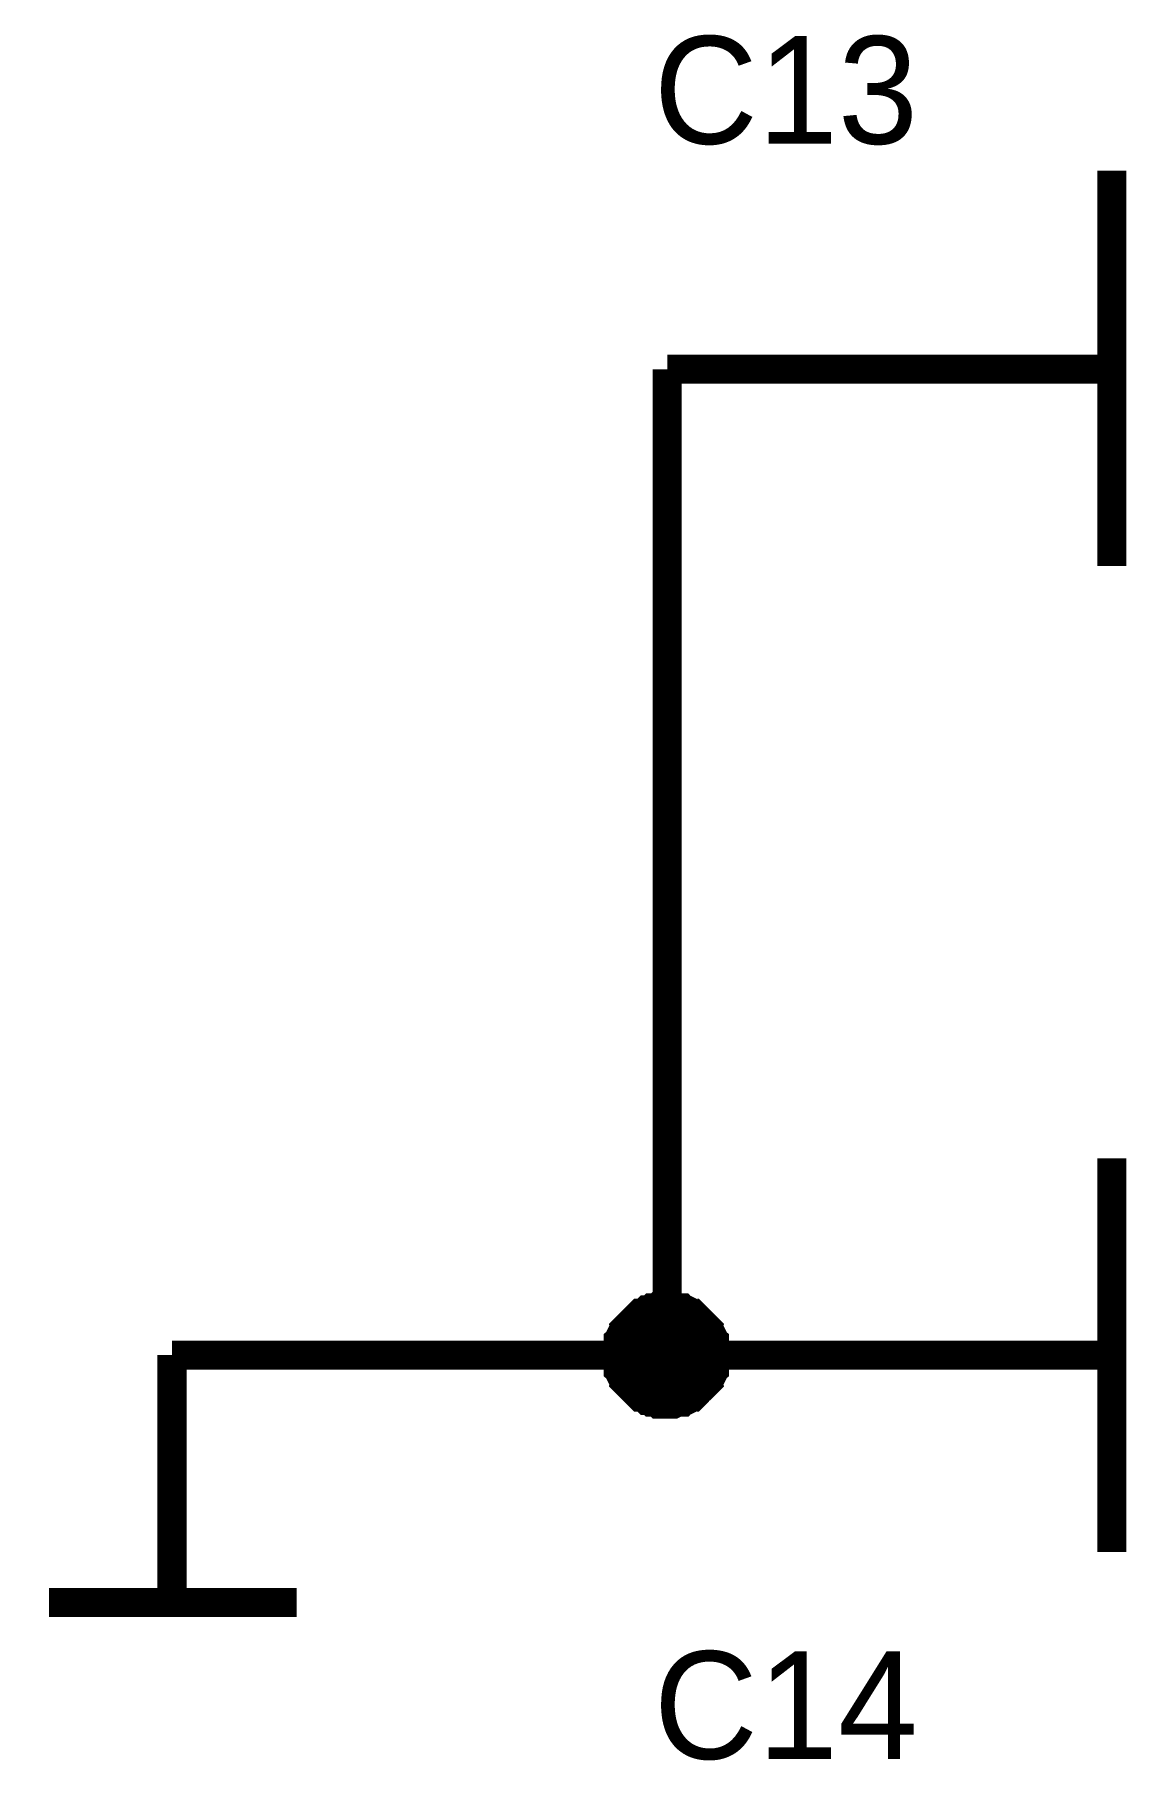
# Model space of a CAD drawing. Header units: millimetres. Extents: x 0 to 11.5, y 0 to 7.6.
# Drawn here: x 3.644 to 4.087, y 2.137 to 2.836 of the extents above; entities that cross this region are included whole.
import ezdxf

# ---------------------------------------------------------------- set-up
doc = ezdxf.new("R2010")
doc.units = ezdxf.units.MM
doc.header["$MEASUREMENT"] = 0
doc.layers.add('Sheet', color=255, linetype='Continuous')

msp = doc.modelspace()

# ---------------------------------------------------------------- linework, layer by layer
at = {"layer": 'Sheet'}
for points, const_width in [([(4.08065, 2.62034), (4.08065, 2.78049)], 0.0118), ([(3.70013, 2.30072), (3.90062, 2.30072), (3.90062, 2.70007)], 0.0118), ([(4.00018, 2.70007), (3.90062, 2.70007)], 0.0118), ([(4.08065, 2.70007), (4.00018, 2.70007)], 0.0118), ([(4.08065, 2.22098), (4.08065, 2.38045)], 0.0118), ([(3.88016, 2.30072), (3.88016, 2.3014), (3.88016, 2.30276), (3.88016, 2.30344), (3.88084, 2.30481), (3.88084, 2.30549), (3.88084, 2.30685), (3.88152, 2.30753), (3.88152, 2.30821), (3.8822, 2.30958), (3.88289, 2.31026), (3.88289, 2.31094), (3.88357, 2.31162), (3.88425, 2.3123), (3.88493, 2.31298), (3.88561, 2.31367), (3.8863, 2.31435), (3.88698, 2.31503), (3.88766, 2.31571), (3.88834, 2.31639), (3.88902, 2.31707), (3.88971, 2.31775), (3.89107, 2.31775), (3.89175, 2.31844), (3.89243, 2.31912), (3.8938, 2.31912), (3.89448, 2.3198), (3.89516, 2.3198), (3.89653, 2.3198), (3.89721, 2.32048), (3.89857, 2.32048), (3.89925, 2.32048), (3.90062, 2.32048)], 0.0118), ([(3.88016, 2.30072), (3.88016, 2.3014), (3.88016, 2.30276), (3.88016, 2.30344), (3.88084, 2.30481), (3.88084, 2.30549), (3.88084, 2.30685), (3.88152, 2.30753), (3.88152, 2.30821), (3.8822, 2.30958), (3.88289, 2.31026), (3.88289, 2.31094), (3.88357, 2.31162), (3.88425, 2.3123), (3.88493, 2.31298), (3.88561, 2.31367), (3.8863, 2.31435), (3.88698, 2.31503), (3.88766, 2.31571), (3.88834, 2.31639), (3.88902, 2.31707), (3.88971, 2.31775), (3.89107, 2.31775), (3.89175, 2.31844), (3.89243, 2.31912), (3.8938, 2.31912), (3.89448, 2.3198), (3.89516, 2.3198), (3.89653, 2.3198), (3.89721, 2.32048), (3.89857, 2.32048), (3.89925, 2.32048), (3.90062, 2.32048)], 0.0118), ([(3.88016, 2.30072), (3.88016, 2.3014), (3.88016, 2.30276), (3.88016, 2.30344), (3.88084, 2.30481), (3.88084, 2.30549), (3.88084, 2.30685), (3.88152, 2.30753), (3.88152, 2.30821), (3.8822, 2.30958), (3.88289, 2.31026), (3.88289, 2.31094), (3.88357, 2.31162), (3.88425, 2.3123), (3.88493, 2.31298), (3.88561, 2.31367), (3.8863, 2.31435), (3.88698, 2.31503), (3.88766, 2.31571), (3.88834, 2.31639), (3.88902, 2.31707), (3.88971, 2.31775), (3.89107, 2.31775), (3.89175, 2.31844), (3.89243, 2.31912), (3.8938, 2.31912), (3.89448, 2.3198), (3.89516, 2.3198), (3.89653, 2.3198), (3.89721, 2.32048), (3.89857, 2.32048), (3.89925, 2.32048), (3.90062, 2.32048)], 0.0118), ([(3.88016, 2.30072), (3.88016, 2.3014), (3.88016, 2.30276), (3.88016, 2.30344), (3.88084, 2.30481), (3.88084, 2.30549), (3.88084, 2.30685), (3.88152, 2.30753), (3.88152, 2.30821), (3.8822, 2.30958), (3.88289, 2.31026), (3.88289, 2.31094), (3.88357, 2.31162), (3.88425, 2.3123), (3.88493, 2.31298), (3.88561, 2.31367), (3.8863, 2.31435), (3.88698, 2.31503), (3.88766, 2.31571), (3.88834, 2.31639), (3.88902, 2.31707), (3.88971, 2.31775), (3.89107, 2.31775), (3.89175, 2.31844), (3.89243, 2.31912), (3.8938, 2.31912), (3.89448, 2.3198), (3.89516, 2.3198), (3.89653, 2.3198), (3.89721, 2.32048), (3.89857, 2.32048), (3.89925, 2.32048), (3.90062, 2.32048)], 0.0118), ([(3.88016, 2.30072), (3.88016, 2.3014), (3.88016, 2.30276), (3.88016, 2.30344), (3.88084, 2.30481), (3.88084, 2.30549), (3.88084, 2.30685), (3.88152, 2.30753), (3.88152, 2.30821), (3.8822, 2.30958), (3.88289, 2.31026), (3.88289, 2.31094), (3.88357, 2.31162), (3.88425, 2.3123), (3.88493, 2.31298), (3.88561, 2.31367), (3.8863, 2.31435), (3.88698, 2.31503), (3.88766, 2.31571), (3.88834, 2.31639), (3.88902, 2.31707), (3.88971, 2.31775), (3.89107, 2.31775), (3.89175, 2.31844), (3.89243, 2.31912), (3.8938, 2.31912), (3.89448, 2.3198), (3.89516, 2.3198), (3.89653, 2.3198), (3.89721, 2.32048), (3.89857, 2.32048), (3.89925, 2.32048), (3.90062, 2.32048)], 0.0118), ([(3.88016, 2.30072), (3.88016, 2.3014), (3.88016, 2.30276), (3.88016, 2.30344), (3.88084, 2.30481), (3.88084, 2.30549), (3.88084, 2.30685), (3.88152, 2.30753), (3.88152, 2.30821), (3.8822, 2.30958), (3.88289, 2.31026), (3.88289, 2.31094), (3.88357, 2.31162), (3.88425, 2.3123), (3.88493, 2.31298), (3.88561, 2.31367), (3.8863, 2.31435), (3.88698, 2.31503), (3.88766, 2.31571), (3.88834, 2.31639), (3.88902, 2.31707), (3.88971, 2.31775), (3.89107, 2.31775), (3.89175, 2.31844), (3.89243, 2.31912), (3.8938, 2.31912), (3.89448, 2.3198), (3.89516, 2.3198), (3.89653, 2.3198), (3.89721, 2.32048), (3.89857, 2.32048), (3.89925, 2.32048), (3.90062, 2.32048)], 0.0039), ([(3.88016, 2.30072), (3.88016, 2.3014), (3.88016, 2.30276), (3.88016, 2.30344), (3.88084, 2.30481), (3.88084, 2.30549), (3.88084, 2.30685), (3.88152, 2.30753), (3.88152, 2.30821), (3.8822, 2.30958), (3.88289, 2.31026), (3.88289, 2.31094), (3.88357, 2.31162), (3.88425, 2.3123), (3.88493, 2.31298), (3.88561, 2.31367), (3.8863, 2.31435), (3.88698, 2.31503), (3.88766, 2.31571), (3.88834, 2.31639), (3.88902, 2.31707), (3.88971, 2.31775), (3.89107, 2.31775), (3.89175, 2.31844), (3.89243, 2.31912), (3.8938, 2.31912), (3.89448, 2.3198), (3.89516, 2.3198), (3.89653, 2.3198), (3.89721, 2.32048), (3.89857, 2.32048), (3.89925, 2.32048), (3.90062, 2.32048)], 0.0039), ([(3.88016, 2.30072), (3.88016, 2.3014), (3.88016, 2.30276), (3.88016, 2.30344), (3.88084, 2.30481), (3.88084, 2.30549), (3.88084, 2.30685), (3.88152, 2.30753), (3.88152, 2.30821), (3.8822, 2.30958), (3.88289, 2.31026), (3.88289, 2.31094), (3.88357, 2.31162), (3.88425, 2.3123), (3.88493, 2.31298), (3.88561, 2.31367), (3.8863, 2.31435), (3.88698, 2.31503), (3.88766, 2.31571), (3.88834, 2.31639), (3.88902, 2.31707), (3.88971, 2.31775), (3.89107, 2.31775), (3.89175, 2.31844), (3.89243, 2.31912), (3.8938, 2.31912), (3.89448, 2.3198), (3.89516, 2.3198), (3.89653, 2.3198), (3.89721, 2.32048), (3.89857, 2.32048), (3.89925, 2.32048), (3.90062, 2.32048)], 0.0039), ([(3.88016, 2.30072), (3.88016, 2.3014), (3.88016, 2.30276), (3.88016, 2.30344), (3.88084, 2.30481), (3.88084, 2.30549), (3.88084, 2.30685), (3.88152, 2.30753), (3.88152, 2.30821), (3.8822, 2.30958), (3.88289, 2.31026), (3.88289, 2.31094), (3.88357, 2.31162), (3.88425, 2.3123), (3.88493, 2.31298), (3.88561, 2.31367), (3.8863, 2.31435), (3.88698, 2.31503), (3.88766, 2.31571), (3.88834, 2.31639), (3.88902, 2.31707), (3.88971, 2.31775), (3.89107, 2.31775), (3.89175, 2.31844), (3.89243, 2.31912), (3.8938, 2.31912), (3.89448, 2.3198), (3.89516, 2.3198), (3.89653, 2.3198), (3.89721, 2.32048), (3.89857, 2.32048), (3.89925, 2.32048), (3.90062, 2.32048)], 0.0039), ([(3.88016, 2.30072), (3.88016, 2.3014), (3.88016, 2.30276), (3.88016, 2.30344), (3.88084, 2.30481), (3.88084, 2.30549), (3.88084, 2.30685), (3.88152, 2.30753), (3.88152, 2.30821), (3.8822, 2.30958), (3.88289, 2.31026), (3.88289, 2.31094), (3.88357, 2.31162), (3.88425, 2.3123), (3.88493, 2.31298), (3.88561, 2.31367), (3.8863, 2.31435), (3.88698, 2.31503), (3.88766, 2.31571), (3.88834, 2.31639), (3.88902, 2.31707), (3.88971, 2.31775), (3.89107, 2.31775), (3.89175, 2.31844), (3.89243, 2.31912), (3.8938, 2.31912), (3.89448, 2.3198), (3.89516, 2.3198), (3.89653, 2.3198), (3.89721, 2.32048), (3.89857, 2.32048), (3.89925, 2.32048), (3.90062, 2.32048)], 0.0039), ([(3.90062, 2.32048), (3.90062, 2.32048)], 0.0118), ([(3.90062, 2.32048), (3.9013, 2.32048), (3.90266, 2.32048), (3.90334, 2.32048), (3.90471, 2.3198), (3.90539, 2.3198), (3.90675, 2.3198), (3.90744, 2.31912), (3.90812, 2.31912), (3.90948, 2.31844), (3.91016, 2.31775), (3.91085, 2.31775), (3.91153, 2.31707), (3.91221, 2.31639), (3.91289, 2.31571), (3.91357, 2.31503), (3.91426, 2.31435), (3.91494, 2.31367), (3.91562, 2.31298), (3.9163, 2.3123), (3.91698, 2.31162), (3.91766, 2.31094), (3.91766, 2.31026), (3.91835, 2.30958), (3.91903, 2.30821), (3.91903, 2.30753), (3.91971, 2.30685), (3.91971, 2.30549), (3.91971, 2.30481), (3.92039, 2.30344), (3.92039, 2.30276), (3.92039, 2.3014), (3.92039, 2.30072)], 0.0118), ([(3.90062, 2.32048), (3.90062, 2.32048)], 0.0118), ([(3.90062, 2.32048), (3.9013, 2.32048), (3.90266, 2.32048), (3.90334, 2.32048), (3.90471, 2.3198), (3.90539, 2.3198), (3.90675, 2.3198), (3.90744, 2.31912), (3.90812, 2.31912), (3.90948, 2.31844), (3.91016, 2.31775), (3.91085, 2.31775), (3.91153, 2.31707), (3.91221, 2.31639), (3.91289, 2.31571), (3.91357, 2.31503), (3.91426, 2.31435), (3.91494, 2.31367), (3.91562, 2.31298), (3.9163, 2.3123), (3.91698, 2.31162), (3.91766, 2.31094), (3.91766, 2.31026), (3.91835, 2.30958), (3.91903, 2.30821), (3.91903, 2.30753), (3.91971, 2.30685), (3.91971, 2.30549), (3.91971, 2.30481), (3.92039, 2.30344), (3.92039, 2.30276), (3.92039, 2.3014), (3.92039, 2.30072)], 0.0118), ([(3.90062, 2.32048), (3.90062, 2.32048)], 0.0118), ([(3.90062, 2.32048), (3.9013, 2.32048), (3.90266, 2.32048), (3.90334, 2.32048), (3.90471, 2.3198), (3.90539, 2.3198), (3.90675, 2.3198), (3.90744, 2.31912), (3.90812, 2.31912), (3.90948, 2.31844), (3.91016, 2.31775), (3.91085, 2.31775), (3.91153, 2.31707), (3.91221, 2.31639), (3.91289, 2.31571), (3.91357, 2.31503), (3.91426, 2.31435), (3.91494, 2.31367), (3.91562, 2.31298), (3.9163, 2.3123), (3.91698, 2.31162), (3.91766, 2.31094), (3.91766, 2.31026), (3.91835, 2.30958), (3.91903, 2.30821), (3.91903, 2.30753), (3.91971, 2.30685), (3.91971, 2.30549), (3.91971, 2.30481), (3.92039, 2.30344), (3.92039, 2.30276), (3.92039, 2.3014), (3.92039, 2.30072)], 0.0118), ([(3.90062, 2.32048), (3.90062, 2.32048)], 0.0118), ([(3.90062, 2.32048), (3.9013, 2.32048), (3.90266, 2.32048), (3.90334, 2.32048), (3.90471, 2.3198), (3.90539, 2.3198), (3.90675, 2.3198), (3.90744, 2.31912), (3.90812, 2.31912), (3.90948, 2.31844), (3.91016, 2.31775), (3.91085, 2.31775), (3.91153, 2.31707), (3.91221, 2.31639), (3.91289, 2.31571), (3.91357, 2.31503), (3.91426, 2.31435), (3.91494, 2.31367), (3.91562, 2.31298), (3.9163, 2.3123), (3.91698, 2.31162), (3.91766, 2.31094), (3.91766, 2.31026), (3.91835, 2.30958), (3.91903, 2.30821), (3.91903, 2.30753), (3.91971, 2.30685), (3.91971, 2.30549), (3.91971, 2.30481), (3.92039, 2.30344), (3.92039, 2.30276), (3.92039, 2.3014), (3.92039, 2.30072)], 0.0118), ([(3.90062, 2.32048), (3.90062, 2.32048)], 0.0118), ([(3.90062, 2.32048), (3.9013, 2.32048), (3.90266, 2.32048), (3.90334, 2.32048), (3.90471, 2.3198), (3.90539, 2.3198), (3.90675, 2.3198), (3.90744, 2.31912), (3.90812, 2.31912), (3.90948, 2.31844), (3.91016, 2.31775), (3.91085, 2.31775), (3.91153, 2.31707), (3.91221, 2.31639), (3.91289, 2.31571), (3.91357, 2.31503), (3.91426, 2.31435), (3.91494, 2.31367), (3.91562, 2.31298), (3.9163, 2.3123), (3.91698, 2.31162), (3.91766, 2.31094), (3.91766, 2.31026), (3.91835, 2.30958), (3.91903, 2.30821), (3.91903, 2.30753), (3.91971, 2.30685), (3.91971, 2.30549), (3.91971, 2.30481), (3.92039, 2.30344), (3.92039, 2.30276), (3.92039, 2.3014), (3.92039, 2.30072)], 0.0118), ([(3.90062, 2.32048), (3.90062, 2.32048)], 0.0039), ([(3.90062, 2.32048), (3.9013, 2.32048), (3.90266, 2.32048), (3.90334, 2.32048), (3.90471, 2.3198), (3.90539, 2.3198), (3.90675, 2.3198), (3.90744, 2.31912), (3.90812, 2.31912), (3.90948, 2.31844), (3.91016, 2.31775), (3.91085, 2.31775), (3.91153, 2.31707), (3.91221, 2.31639), (3.91289, 2.31571), (3.91357, 2.31503), (3.91426, 2.31435), (3.91494, 2.31367), (3.91562, 2.31298), (3.9163, 2.3123), (3.91698, 2.31162), (3.91766, 2.31094), (3.91766, 2.31026), (3.91835, 2.30958), (3.91903, 2.30821), (3.91903, 2.30753), (3.91971, 2.30685), (3.91971, 2.30549), (3.91971, 2.30481), (3.92039, 2.30344), (3.92039, 2.30276), (3.92039, 2.3014), (3.92039, 2.30072)], 0.0039), ([(3.90062, 2.32048), (3.90062, 2.32048)], 0.0039), ([(3.90062, 2.32048), (3.9013, 2.32048), (3.90266, 2.32048), (3.90334, 2.32048), (3.90471, 2.3198), (3.90539, 2.3198), (3.90675, 2.3198), (3.90744, 2.31912), (3.90812, 2.31912), (3.90948, 2.31844), (3.91016, 2.31775), (3.91085, 2.31775), (3.91153, 2.31707), (3.91221, 2.31639), (3.91289, 2.31571), (3.91357, 2.31503), (3.91426, 2.31435), (3.91494, 2.31367), (3.91562, 2.31298), (3.9163, 2.3123), (3.91698, 2.31162), (3.91766, 2.31094), (3.91766, 2.31026), (3.91835, 2.30958), (3.91903, 2.30821), (3.91903, 2.30753), (3.91971, 2.30685), (3.91971, 2.30549), (3.91971, 2.30481), (3.92039, 2.30344), (3.92039, 2.30276), (3.92039, 2.3014), (3.92039, 2.30072)], 0.0039), ([(3.90062, 2.32048), (3.90062, 2.32048)], 0.0039), ([(3.90062, 2.32048), (3.9013, 2.32048), (3.90266, 2.32048), (3.90334, 2.32048), (3.90471, 2.3198), (3.90539, 2.3198), (3.90675, 2.3198), (3.90744, 2.31912), (3.90812, 2.31912), (3.90948, 2.31844), (3.91016, 2.31775), (3.91085, 2.31775), (3.91153, 2.31707), (3.91221, 2.31639), (3.91289, 2.31571), (3.91357, 2.31503), (3.91426, 2.31435), (3.91494, 2.31367), (3.91562, 2.31298), (3.9163, 2.3123), (3.91698, 2.31162), (3.91766, 2.31094), (3.91766, 2.31026), (3.91835, 2.30958), (3.91903, 2.30821), (3.91903, 2.30753), (3.91971, 2.30685), (3.91971, 2.30549), (3.91971, 2.30481), (3.92039, 2.30344), (3.92039, 2.30276), (3.92039, 2.3014), (3.92039, 2.30072)], 0.0039), ([(3.90062, 2.32048), (3.90062, 2.32048)], 0.0039), ([(3.90062, 2.32048), (3.9013, 2.32048), (3.90266, 2.32048), (3.90334, 2.32048), (3.90471, 2.3198), (3.90539, 2.3198), (3.90675, 2.3198), (3.90744, 2.31912), (3.90812, 2.31912), (3.90948, 2.31844), (3.91016, 2.31775), (3.91085, 2.31775), (3.91153, 2.31707), (3.91221, 2.31639), (3.91289, 2.31571), (3.91357, 2.31503), (3.91426, 2.31435), (3.91494, 2.31367), (3.91562, 2.31298), (3.9163, 2.3123), (3.91698, 2.31162), (3.91766, 2.31094), (3.91766, 2.31026), (3.91835, 2.30958), (3.91903, 2.30821), (3.91903, 2.30753), (3.91971, 2.30685), (3.91971, 2.30549), (3.91971, 2.30481), (3.92039, 2.30344), (3.92039, 2.30276), (3.92039, 2.3014), (3.92039, 2.30072)], 0.0039), ([(3.90062, 2.32048), (3.90062, 2.32048)], 0.0039), ([(3.90062, 2.32048), (3.9013, 2.32048), (3.90266, 2.32048), (3.90334, 2.32048), (3.90471, 2.3198), (3.90539, 2.3198), (3.90675, 2.3198), (3.90744, 2.31912), (3.90812, 2.31912), (3.90948, 2.31844), (3.91016, 2.31775), (3.91085, 2.31775), (3.91153, 2.31707), (3.91221, 2.31639), (3.91289, 2.31571), (3.91357, 2.31503), (3.91426, 2.31435), (3.91494, 2.31367), (3.91562, 2.31298), (3.9163, 2.3123), (3.91698, 2.31162), (3.91766, 2.31094), (3.91766, 2.31026), (3.91835, 2.30958), (3.91903, 2.30821), (3.91903, 2.30753), (3.91971, 2.30685), (3.91971, 2.30549), (3.91971, 2.30481), (3.92039, 2.30344), (3.92039, 2.30276), (3.92039, 2.3014), (3.92039, 2.30072)], 0.0039), ([(3.70013, 2.30072), (3.70013, 2.20054)], 0.0118), ([(3.90062, 2.28095), (3.89925, 2.28095), (3.89857, 2.28095), (3.89721, 2.28095), (3.89653, 2.28164), (3.89516, 2.28164), (3.89448, 2.28164), (3.8938, 2.28232), (3.89243, 2.28232), (3.89175, 2.283), (3.89107, 2.28368), (3.88971, 2.28368), (3.88902, 2.28436), (3.88834, 2.28504), (3.88766, 2.28572), (3.88698, 2.28641), (3.8863, 2.28709), (3.88561, 2.28777), (3.88493, 2.28845), (3.88425, 2.28913), (3.88357, 2.28981), (3.88289, 2.29049), (3.88289, 2.29118), (3.8822, 2.29186), (3.88152, 2.29322), (3.88152, 2.2939), (3.88084, 2.29458), (3.88084, 2.29595), (3.88084, 2.29663), (3.88016, 2.29799), (3.88016, 2.29867), (3.88016, 2.30004), (3.88016, 2.30072)], 0.0118), ([(3.88016, 2.30072), (3.88016, 2.30072)], 0.0118), ([(3.90062, 2.28095), (3.89925, 2.28095), (3.89857, 2.28095), (3.89721, 2.28095), (3.89653, 2.28164), (3.89516, 2.28164), (3.89448, 2.28164), (3.8938, 2.28232), (3.89243, 2.28232), (3.89175, 2.283), (3.89107, 2.28368), (3.88971, 2.28368), (3.88902, 2.28436), (3.88834, 2.28504), (3.88766, 2.28572), (3.88698, 2.28641), (3.8863, 2.28709), (3.88561, 2.28777), (3.88493, 2.28845), (3.88425, 2.28913), (3.88357, 2.28981), (3.88289, 2.29049), (3.88289, 2.29118), (3.8822, 2.29186), (3.88152, 2.29322), (3.88152, 2.2939), (3.88084, 2.29458), (3.88084, 2.29595), (3.88084, 2.29663), (3.88016, 2.29799), (3.88016, 2.29867), (3.88016, 2.30004), (3.88016, 2.30072)], 0.0118), ([(3.88016, 2.30072), (3.88016, 2.30072)], 0.0118), ([(3.90062, 2.28095), (3.89925, 2.28095), (3.89857, 2.28095), (3.89721, 2.28095), (3.89653, 2.28164), (3.89516, 2.28164), (3.89448, 2.28164), (3.8938, 2.28232), (3.89243, 2.28232), (3.89175, 2.283), (3.89107, 2.28368), (3.88971, 2.28368), (3.88902, 2.28436), (3.88834, 2.28504), (3.88766, 2.28572), (3.88698, 2.28641), (3.8863, 2.28709), (3.88561, 2.28777), (3.88493, 2.28845), (3.88425, 2.28913), (3.88357, 2.28981), (3.88289, 2.29049), (3.88289, 2.29118), (3.8822, 2.29186), (3.88152, 2.29322), (3.88152, 2.2939), (3.88084, 2.29458), (3.88084, 2.29595), (3.88084, 2.29663), (3.88016, 2.29799), (3.88016, 2.29867), (3.88016, 2.30004), (3.88016, 2.30072)], 0.0118), ([(3.88016, 2.30072), (3.88016, 2.30072)], 0.0118), ([(3.90062, 2.28095), (3.89925, 2.28095), (3.89857, 2.28095), (3.89721, 2.28095), (3.89653, 2.28164), (3.89516, 2.28164), (3.89448, 2.28164), (3.8938, 2.28232), (3.89243, 2.28232), (3.89175, 2.283), (3.89107, 2.28368), (3.88971, 2.28368), (3.88902, 2.28436), (3.88834, 2.28504), (3.88766, 2.28572), (3.88698, 2.28641), (3.8863, 2.28709), (3.88561, 2.28777), (3.88493, 2.28845), (3.88425, 2.28913), (3.88357, 2.28981), (3.88289, 2.29049), (3.88289, 2.29118), (3.8822, 2.29186), (3.88152, 2.29322), (3.88152, 2.2939), (3.88084, 2.29458), (3.88084, 2.29595), (3.88084, 2.29663), (3.88016, 2.29799), (3.88016, 2.29867), (3.88016, 2.30004), (3.88016, 2.30072)], 0.0118), ([(3.88016, 2.30072), (3.88016, 2.30072)], 0.0118), ([(3.90062, 2.28095), (3.89925, 2.28095), (3.89857, 2.28095), (3.89721, 2.28095), (3.89653, 2.28164), (3.89516, 2.28164), (3.89448, 2.28164), (3.8938, 2.28232), (3.89243, 2.28232), (3.89175, 2.283), (3.89107, 2.28368), (3.88971, 2.28368), (3.88902, 2.28436), (3.88834, 2.28504), (3.88766, 2.28572), (3.88698, 2.28641), (3.8863, 2.28709), (3.88561, 2.28777), (3.88493, 2.28845), (3.88425, 2.28913), (3.88357, 2.28981), (3.88289, 2.29049), (3.88289, 2.29118), (3.8822, 2.29186), (3.88152, 2.29322), (3.88152, 2.2939), (3.88084, 2.29458), (3.88084, 2.29595), (3.88084, 2.29663), (3.88016, 2.29799), (3.88016, 2.29867), (3.88016, 2.30004), (3.88016, 2.30072)], 0.0118), ([(3.88016, 2.30072), (3.88016, 2.30072)], 0.0118), ([(3.90062, 2.28095), (3.89925, 2.28095), (3.89857, 2.28095), (3.89721, 2.28095), (3.89653, 2.28164), (3.89516, 2.28164), (3.89448, 2.28164), (3.8938, 2.28232), (3.89243, 2.28232), (3.89175, 2.283), (3.89107, 2.28368), (3.88971, 2.28368), (3.88902, 2.28436), (3.88834, 2.28504), (3.88766, 2.28572), (3.88698, 2.28641), (3.8863, 2.28709), (3.88561, 2.28777), (3.88493, 2.28845), (3.88425, 2.28913), (3.88357, 2.28981), (3.88289, 2.29049), (3.88289, 2.29118), (3.8822, 2.29186), (3.88152, 2.29322), (3.88152, 2.2939), (3.88084, 2.29458), (3.88084, 2.29595), (3.88084, 2.29663), (3.88016, 2.29799), (3.88016, 2.29867), (3.88016, 2.30004), (3.88016, 2.30072)], 0.0039), ([(3.88016, 2.30072), (3.88016, 2.30072)], 0.0039), ([(3.90062, 2.28095), (3.89925, 2.28095), (3.89857, 2.28095), (3.89721, 2.28095), (3.89653, 2.28164), (3.89516, 2.28164), (3.89448, 2.28164), (3.8938, 2.28232), (3.89243, 2.28232), (3.89175, 2.283), (3.89107, 2.28368), (3.88971, 2.28368), (3.88902, 2.28436), (3.88834, 2.28504), (3.88766, 2.28572), (3.88698, 2.28641), (3.8863, 2.28709), (3.88561, 2.28777), (3.88493, 2.28845), (3.88425, 2.28913), (3.88357, 2.28981), (3.88289, 2.29049), (3.88289, 2.29118), (3.8822, 2.29186), (3.88152, 2.29322), (3.88152, 2.2939), (3.88084, 2.29458), (3.88084, 2.29595), (3.88084, 2.29663), (3.88016, 2.29799), (3.88016, 2.29867), (3.88016, 2.30004), (3.88016, 2.30072)], 0.0039), ([(3.88016, 2.30072), (3.88016, 2.30072)], 0.0039), ([(3.90062, 2.28095), (3.89925, 2.28095), (3.89857, 2.28095), (3.89721, 2.28095), (3.89653, 2.28164), (3.89516, 2.28164), (3.89448, 2.28164), (3.8938, 2.28232), (3.89243, 2.28232), (3.89175, 2.283), (3.89107, 2.28368), (3.88971, 2.28368), (3.88902, 2.28436), (3.88834, 2.28504), (3.88766, 2.28572), (3.88698, 2.28641), (3.8863, 2.28709), (3.88561, 2.28777), (3.88493, 2.28845), (3.88425, 2.28913), (3.88357, 2.28981), (3.88289, 2.29049), (3.88289, 2.29118), (3.8822, 2.29186), (3.88152, 2.29322), (3.88152, 2.2939), (3.88084, 2.29458), (3.88084, 2.29595), (3.88084, 2.29663), (3.88016, 2.29799), (3.88016, 2.29867), (3.88016, 2.30004), (3.88016, 2.30072)], 0.0039), ([(3.88016, 2.30072), (3.88016, 2.30072)], 0.0039), ([(3.90062, 2.28095), (3.89925, 2.28095), (3.89857, 2.28095), (3.89721, 2.28095), (3.89653, 2.28164), (3.89516, 2.28164), (3.89448, 2.28164), (3.8938, 2.28232), (3.89243, 2.28232), (3.89175, 2.283), (3.89107, 2.28368), (3.88971, 2.28368), (3.88902, 2.28436), (3.88834, 2.28504), (3.88766, 2.28572), (3.88698, 2.28641), (3.8863, 2.28709), (3.88561, 2.28777), (3.88493, 2.28845), (3.88425, 2.28913), (3.88357, 2.28981), (3.88289, 2.29049), (3.88289, 2.29118), (3.8822, 2.29186), (3.88152, 2.29322), (3.88152, 2.2939), (3.88084, 2.29458), (3.88084, 2.29595), (3.88084, 2.29663), (3.88016, 2.29799), (3.88016, 2.29867), (3.88016, 2.30004), (3.88016, 2.30072)], 0.0039), ([(3.88016, 2.30072), (3.88016, 2.30072)], 0.0039), ([(3.90062, 2.28095), (3.89925, 2.28095), (3.89857, 2.28095), (3.89721, 2.28095), (3.89653, 2.28164), (3.89516, 2.28164), (3.89448, 2.28164), (3.8938, 2.28232), (3.89243, 2.28232), (3.89175, 2.283), (3.89107, 2.28368), (3.88971, 2.28368), (3.88902, 2.28436), (3.88834, 2.28504), (3.88766, 2.28572), (3.88698, 2.28641), (3.8863, 2.28709), (3.88561, 2.28777), (3.88493, 2.28845), (3.88425, 2.28913), (3.88357, 2.28981), (3.88289, 2.29049), (3.88289, 2.29118), (3.8822, 2.29186), (3.88152, 2.29322), (3.88152, 2.2939), (3.88084, 2.29458), (3.88084, 2.29595), (3.88084, 2.29663), (3.88016, 2.29799), (3.88016, 2.29867), (3.88016, 2.30004), (3.88016, 2.30072)], 0.0039), ([(3.88016, 2.30072), (3.88016, 2.30072)], 0.0039), ([(3.92039, 2.30072), (3.92039, 2.30004), (3.92039, 2.29867), (3.92039, 2.29799), (3.91971, 2.29663), (3.91971, 2.29595), (3.91971, 2.29458), (3.91903, 2.2939), (3.91903, 2.29322), (3.91835, 2.29186), (3.91766, 2.29118), (3.91766, 2.29049), (3.91698, 2.28981), (3.9163, 2.28913), (3.91562, 2.28845), (3.91494, 2.28777), (3.91426, 2.28709), (3.91357, 2.28641), (3.91289, 2.28572), (3.91221, 2.28504), (3.91153, 2.28436), (3.91085, 2.28368), (3.91016, 2.28368), (3.90948, 2.283), (3.90812, 2.28232), (3.90744, 2.28232), (3.90675, 2.28164), (3.90539, 2.28164), (3.90471, 2.28164), (3.90334, 2.28095), (3.90266, 2.28095), (3.9013, 2.28095), (3.90062, 2.28095)], 0.0118), ([(4.00018, 2.30072), (3.90062, 2.30072)], 0.0118), ([(3.92039, 2.30072), (3.92039, 2.30004), (3.92039, 2.29867), (3.92039, 2.29799), (3.91971, 2.29663), (3.91971, 2.29595), (3.91971, 2.29458), (3.91903, 2.2939), (3.91903, 2.29322), (3.91835, 2.29186), (3.91766, 2.29118), (3.91766, 2.29049), (3.91698, 2.28981), (3.9163, 2.28913), (3.91562, 2.28845), (3.91494, 2.28777), (3.91426, 2.28709), (3.91357, 2.28641), (3.91289, 2.28572), (3.91221, 2.28504), (3.91153, 2.28436), (3.91085, 2.28368), (3.91016, 2.28368), (3.90948, 2.283), (3.90812, 2.28232), (3.90744, 2.28232), (3.90675, 2.28164), (3.90539, 2.28164), (3.90471, 2.28164), (3.90334, 2.28095), (3.90266, 2.28095), (3.9013, 2.28095), (3.90062, 2.28095)], 0.0118), ([(3.92039, 2.30072), (3.92039, 2.30004), (3.92039, 2.29867), (3.92039, 2.29799), (3.91971, 2.29663), (3.91971, 2.29595), (3.91971, 2.29458), (3.91903, 2.2939), (3.91903, 2.29322), (3.91835, 2.29186), (3.91766, 2.29118), (3.91766, 2.29049), (3.91698, 2.28981), (3.9163, 2.28913), (3.91562, 2.28845), (3.91494, 2.28777), (3.91426, 2.28709), (3.91357, 2.28641), (3.91289, 2.28572), (3.91221, 2.28504), (3.91153, 2.28436), (3.91085, 2.28368), (3.91016, 2.28368), (3.90948, 2.283), (3.90812, 2.28232), (3.90744, 2.28232), (3.90675, 2.28164), (3.90539, 2.28164), (3.90471, 2.28164), (3.90334, 2.28095), (3.90266, 2.28095), (3.9013, 2.28095), (3.90062, 2.28095)], 0.0118), ([(3.92039, 2.30072), (3.92039, 2.30004), (3.92039, 2.29867), (3.92039, 2.29799), (3.91971, 2.29663), (3.91971, 2.29595), (3.91971, 2.29458), (3.91903, 2.2939), (3.91903, 2.29322), (3.91835, 2.29186), (3.91766, 2.29118), (3.91766, 2.29049), (3.91698, 2.28981), (3.9163, 2.28913), (3.91562, 2.28845), (3.91494, 2.28777), (3.91426, 2.28709), (3.91357, 2.28641), (3.91289, 2.28572), (3.91221, 2.28504), (3.91153, 2.28436), (3.91085, 2.28368), (3.91016, 2.28368), (3.90948, 2.283), (3.90812, 2.28232), (3.90744, 2.28232), (3.90675, 2.28164), (3.90539, 2.28164), (3.90471, 2.28164), (3.90334, 2.28095), (3.90266, 2.28095), (3.9013, 2.28095), (3.90062, 2.28095)], 0.0118), ([(3.92039, 2.30072), (3.92039, 2.30004), (3.92039, 2.29867), (3.92039, 2.29799), (3.91971, 2.29663), (3.91971, 2.29595), (3.91971, 2.29458), (3.91903, 2.2939), (3.91903, 2.29322), (3.91835, 2.29186), (3.91766, 2.29118), (3.91766, 2.29049), (3.91698, 2.28981), (3.9163, 2.28913), (3.91562, 2.28845), (3.91494, 2.28777), (3.91426, 2.28709), (3.91357, 2.28641), (3.91289, 2.28572), (3.91221, 2.28504), (3.91153, 2.28436), (3.91085, 2.28368), (3.91016, 2.28368), (3.90948, 2.283), (3.90812, 2.28232), (3.90744, 2.28232), (3.90675, 2.28164), (3.90539, 2.28164), (3.90471, 2.28164), (3.90334, 2.28095), (3.90266, 2.28095), (3.9013, 2.28095), (3.90062, 2.28095)], 0.0118), ([(3.92039, 2.30072), (3.92039, 2.30004), (3.92039, 2.29867), (3.92039, 2.29799), (3.91971, 2.29663), (3.91971, 2.29595), (3.91971, 2.29458), (3.91903, 2.2939), (3.91903, 2.29322), (3.91835, 2.29186), (3.91766, 2.29118), (3.91766, 2.29049), (3.91698, 2.28981), (3.9163, 2.28913), (3.91562, 2.28845), (3.91494, 2.28777), (3.91426, 2.28709), (3.91357, 2.28641), (3.91289, 2.28572), (3.91221, 2.28504), (3.91153, 2.28436), (3.91085, 2.28368), (3.91016, 2.28368), (3.90948, 2.283), (3.90812, 2.28232), (3.90744, 2.28232), (3.90675, 2.28164), (3.90539, 2.28164), (3.90471, 2.28164), (3.90334, 2.28095), (3.90266, 2.28095), (3.9013, 2.28095), (3.90062, 2.28095)], 0.0039), ([(3.92039, 2.30072), (3.92039, 2.30004), (3.92039, 2.29867), (3.92039, 2.29799), (3.91971, 2.29663), (3.91971, 2.29595), (3.91971, 2.29458), (3.91903, 2.2939), (3.91903, 2.29322), (3.91835, 2.29186), (3.91766, 2.29118), (3.91766, 2.29049), (3.91698, 2.28981), (3.9163, 2.28913), (3.91562, 2.28845), (3.91494, 2.28777), (3.91426, 2.28709), (3.91357, 2.28641), (3.91289, 2.28572), (3.91221, 2.28504), (3.91153, 2.28436), (3.91085, 2.28368), (3.91016, 2.28368), (3.90948, 2.283), (3.90812, 2.28232), (3.90744, 2.28232), (3.90675, 2.28164), (3.90539, 2.28164), (3.90471, 2.28164), (3.90334, 2.28095), (3.90266, 2.28095), (3.9013, 2.28095), (3.90062, 2.28095)], 0.0039), ([(3.92039, 2.30072), (3.92039, 2.30004), (3.92039, 2.29867), (3.92039, 2.29799), (3.91971, 2.29663), (3.91971, 2.29595), (3.91971, 2.29458), (3.91903, 2.2939), (3.91903, 2.29322), (3.91835, 2.29186), (3.91766, 2.29118), (3.91766, 2.29049), (3.91698, 2.28981), (3.9163, 2.28913), (3.91562, 2.28845), (3.91494, 2.28777), (3.91426, 2.28709), (3.91357, 2.28641), (3.91289, 2.28572), (3.91221, 2.28504), (3.91153, 2.28436), (3.91085, 2.28368), (3.91016, 2.28368), (3.90948, 2.283), (3.90812, 2.28232), (3.90744, 2.28232), (3.90675, 2.28164), (3.90539, 2.28164), (3.90471, 2.28164), (3.90334, 2.28095), (3.90266, 2.28095), (3.9013, 2.28095), (3.90062, 2.28095)], 0.0039), ([(3.92039, 2.30072), (3.92039, 2.30004), (3.92039, 2.29867), (3.92039, 2.29799), (3.91971, 2.29663), (3.91971, 2.29595), (3.91971, 2.29458), (3.91903, 2.2939), (3.91903, 2.29322), (3.91835, 2.29186), (3.91766, 2.29118), (3.91766, 2.29049), (3.91698, 2.28981), (3.9163, 2.28913), (3.91562, 2.28845), (3.91494, 2.28777), (3.91426, 2.28709), (3.91357, 2.28641), (3.91289, 2.28572), (3.91221, 2.28504), (3.91153, 2.28436), (3.91085, 2.28368), (3.91016, 2.28368), (3.90948, 2.283), (3.90812, 2.28232), (3.90744, 2.28232), (3.90675, 2.28164), (3.90539, 2.28164), (3.90471, 2.28164), (3.90334, 2.28095), (3.90266, 2.28095), (3.9013, 2.28095), (3.90062, 2.28095)], 0.0039), ([(3.92039, 2.30072), (3.92039, 2.30004), (3.92039, 2.29867), (3.92039, 2.29799), (3.91971, 2.29663), (3.91971, 2.29595), (3.91971, 2.29458), (3.91903, 2.2939), (3.91903, 2.29322), (3.91835, 2.29186), (3.91766, 2.29118), (3.91766, 2.29049), (3.91698, 2.28981), (3.9163, 2.28913), (3.91562, 2.28845), (3.91494, 2.28777), (3.91426, 2.28709), (3.91357, 2.28641), (3.91289, 2.28572), (3.91221, 2.28504), (3.91153, 2.28436), (3.91085, 2.28368), (3.91016, 2.28368), (3.90948, 2.283), (3.90812, 2.28232), (3.90744, 2.28232), (3.90675, 2.28164), (3.90539, 2.28164), (3.90471, 2.28164), (3.90334, 2.28095), (3.90266, 2.28095), (3.9013, 2.28095), (3.90062, 2.28095)], 0.0039), ([(3.92039, 2.30072), (3.92039, 2.30072), (3.92039, 2.30072), (3.92039, 2.30072), (3.92039, 2.30072), (3.92039, 2.30072), (3.92039, 2.30072), (3.92039, 2.30072), (3.92039, 2.30072), (3.92039, 2.30072), (3.92039, 2.30072), (3.92039, 2.30072), (3.92039, 2.30072), (3.92039, 2.30072), (3.92039, 2.30072), (3.92039, 2.30072), (3.92039, 2.30072), (3.92039, 2.30072), (3.92039, 2.30072), (3.92039, 2.30072), (3.92039, 2.30072), (3.92039, 2.30072), (3.92039, 2.30072), (3.92039, 2.30072), (3.92039, 2.30072), (3.92039, 2.30072), (3.92039, 2.30072), (3.92039, 2.30072), (3.92039, 2.30072), (3.92039, 2.30072), (3.92039, 2.30072), (3.92039, 2.30072), (3.92039, 2.30072)], 0.0118), ([(3.92039, 2.30072), (3.92039, 2.30072)], 0.0118), ([(3.92039, 2.30072), (3.92039, 2.30072), (3.92039, 2.30072), (3.92039, 2.30072), (3.92039, 2.30072), (3.92039, 2.30072), (3.92039, 2.30072), (3.92039, 2.30072), (3.92039, 2.30072), (3.92039, 2.30072), (3.92039, 2.30072), (3.92039, 2.30072), (3.92039, 2.30072), (3.92039, 2.30072), (3.92039, 2.30072), (3.92039, 2.30072), (3.92039, 2.30072), (3.92039, 2.30072), (3.92039, 2.30072), (3.92039, 2.30072), (3.92039, 2.30072), (3.92039, 2.30072), (3.92039, 2.30072), (3.92039, 2.30072), (3.92039, 2.30072), (3.92039, 2.30072), (3.92039, 2.30072), (3.92039, 2.30072), (3.92039, 2.30072), (3.92039, 2.30072), (3.92039, 2.30072), (3.92039, 2.30072), (3.92039, 2.30072)], 0.0118), ([(3.92039, 2.30072), (3.92039, 2.30072)], 0.0118), ([(3.92039, 2.30072), (3.92039, 2.30072), (3.92039, 2.30072), (3.92039, 2.30072), (3.92039, 2.30072), (3.92039, 2.30072), (3.92039, 2.30072), (3.92039, 2.30072), (3.92039, 2.30072), (3.92039, 2.30072), (3.92039, 2.30072), (3.92039, 2.30072), (3.92039, 2.30072), (3.92039, 2.30072), (3.92039, 2.30072), (3.92039, 2.30072), (3.92039, 2.30072), (3.92039, 2.30072), (3.92039, 2.30072), (3.92039, 2.30072), (3.92039, 2.30072), (3.92039, 2.30072), (3.92039, 2.30072), (3.92039, 2.30072), (3.92039, 2.30072), (3.92039, 2.30072), (3.92039, 2.30072), (3.92039, 2.30072), (3.92039, 2.30072), (3.92039, 2.30072), (3.92039, 2.30072), (3.92039, 2.30072), (3.92039, 2.30072)], 0.0118), ([(3.92039, 2.30072), (3.92039, 2.30072)], 0.0118), ([(3.92039, 2.30072), (3.92039, 2.30072), (3.92039, 2.30072), (3.92039, 2.30072), (3.92039, 2.30072), (3.92039, 2.30072), (3.92039, 2.30072), (3.92039, 2.30072), (3.92039, 2.30072), (3.92039, 2.30072), (3.92039, 2.30072), (3.92039, 2.30072), (3.92039, 2.30072), (3.92039, 2.30072), (3.92039, 2.30072), (3.92039, 2.30072), (3.92039, 2.30072), (3.92039, 2.30072), (3.92039, 2.30072), (3.92039, 2.30072), (3.92039, 2.30072), (3.92039, 2.30072), (3.92039, 2.30072), (3.92039, 2.30072), (3.92039, 2.30072), (3.92039, 2.30072), (3.92039, 2.30072), (3.92039, 2.30072), (3.92039, 2.30072), (3.92039, 2.30072), (3.92039, 2.30072), (3.92039, 2.30072), (3.92039, 2.30072)], 0.0118), ([(3.92039, 2.30072), (3.92039, 2.30072)], 0.0118), ([(3.92039, 2.30072), (3.92039, 2.30072), (3.92039, 2.30072), (3.92039, 2.30072), (3.92039, 2.30072), (3.92039, 2.30072), (3.92039, 2.30072), (3.92039, 2.30072), (3.92039, 2.30072), (3.92039, 2.30072), (3.92039, 2.30072), (3.92039, 2.30072), (3.92039, 2.30072), (3.92039, 2.30072), (3.92039, 2.30072), (3.92039, 2.30072), (3.92039, 2.30072), (3.92039, 2.30072), (3.92039, 2.30072), (3.92039, 2.30072), (3.92039, 2.30072), (3.92039, 2.30072), (3.92039, 2.30072), (3.92039, 2.30072), (3.92039, 2.30072), (3.92039, 2.30072), (3.92039, 2.30072), (3.92039, 2.30072), (3.92039, 2.30072), (3.92039, 2.30072), (3.92039, 2.30072), (3.92039, 2.30072), (3.92039, 2.30072)], 0.0118), ([(3.92039, 2.30072), (3.92039, 2.30072)], 0.0118), ([(3.92039, 2.30072), (3.92039, 2.30072), (3.92039, 2.30072), (3.92039, 2.30072), (3.92039, 2.30072), (3.92039, 2.30072), (3.92039, 2.30072), (3.92039, 2.30072), (3.92039, 2.30072), (3.92039, 2.30072), (3.92039, 2.30072), (3.92039, 2.30072), (3.92039, 2.30072), (3.92039, 2.30072), (3.92039, 2.30072), (3.92039, 2.30072), (3.92039, 2.30072), (3.92039, 2.30072), (3.92039, 2.30072), (3.92039, 2.30072), (3.92039, 2.30072), (3.92039, 2.30072), (3.92039, 2.30072), (3.92039, 2.30072), (3.92039, 2.30072), (3.92039, 2.30072), (3.92039, 2.30072), (3.92039, 2.30072), (3.92039, 2.30072), (3.92039, 2.30072), (3.92039, 2.30072), (3.92039, 2.30072), (3.92039, 2.30072)], 0.0039), ([(3.92039, 2.30072), (3.92039, 2.30072)], 0.0039), ([(3.92039, 2.30072), (3.92039, 2.30072), (3.92039, 2.30072), (3.92039, 2.30072), (3.92039, 2.30072), (3.92039, 2.30072), (3.92039, 2.30072), (3.92039, 2.30072), (3.92039, 2.30072), (3.92039, 2.30072), (3.92039, 2.30072), (3.92039, 2.30072), (3.92039, 2.30072), (3.92039, 2.30072), (3.92039, 2.30072), (3.92039, 2.30072), (3.92039, 2.30072), (3.92039, 2.30072), (3.92039, 2.30072), (3.92039, 2.30072), (3.92039, 2.30072), (3.92039, 2.30072), (3.92039, 2.30072), (3.92039, 2.30072), (3.92039, 2.30072), (3.92039, 2.30072), (3.92039, 2.30072), (3.92039, 2.30072), (3.92039, 2.30072), (3.92039, 2.30072), (3.92039, 2.30072), (3.92039, 2.30072), (3.92039, 2.30072)], 0.0039), ([(3.92039, 2.30072), (3.92039, 2.30072)], 0.0039), ([(3.92039, 2.30072), (3.92039, 2.30072), (3.92039, 2.30072), (3.92039, 2.30072), (3.92039, 2.30072), (3.92039, 2.30072), (3.92039, 2.30072), (3.92039, 2.30072), (3.92039, 2.30072), (3.92039, 2.30072), (3.92039, 2.30072), (3.92039, 2.30072), (3.92039, 2.30072), (3.92039, 2.30072), (3.92039, 2.30072), (3.92039, 2.30072), (3.92039, 2.30072), (3.92039, 2.30072), (3.92039, 2.30072), (3.92039, 2.30072), (3.92039, 2.30072), (3.92039, 2.30072), (3.92039, 2.30072), (3.92039, 2.30072), (3.92039, 2.30072), (3.92039, 2.30072), (3.92039, 2.30072), (3.92039, 2.30072), (3.92039, 2.30072), (3.92039, 2.30072), (3.92039, 2.30072), (3.92039, 2.30072), (3.92039, 2.30072)], 0.0039), ([(3.92039, 2.30072), (3.92039, 2.30072)], 0.0039), ([(3.92039, 2.30072), (3.92039, 2.30072), (3.92039, 2.30072), (3.92039, 2.30072), (3.92039, 2.30072), (3.92039, 2.30072), (3.92039, 2.30072), (3.92039, 2.30072), (3.92039, 2.30072), (3.92039, 2.30072), (3.92039, 2.30072), (3.92039, 2.30072), (3.92039, 2.30072), (3.92039, 2.30072), (3.92039, 2.30072), (3.92039, 2.30072), (3.92039, 2.30072), (3.92039, 2.30072), (3.92039, 2.30072), (3.92039, 2.30072), (3.92039, 2.30072), (3.92039, 2.30072), (3.92039, 2.30072), (3.92039, 2.30072), (3.92039, 2.30072), (3.92039, 2.30072), (3.92039, 2.30072), (3.92039, 2.30072), (3.92039, 2.30072), (3.92039, 2.30072), (3.92039, 2.30072), (3.92039, 2.30072), (3.92039, 2.30072)], 0.0039), ([(3.92039, 2.30072), (3.92039, 2.30072)], 0.0039), ([(3.92039, 2.30072), (3.92039, 2.30072), (3.92039, 2.30072), (3.92039, 2.30072), (3.92039, 2.30072), (3.92039, 2.30072), (3.92039, 2.30072), (3.92039, 2.30072), (3.92039, 2.30072), (3.92039, 2.30072), (3.92039, 2.30072), (3.92039, 2.30072), (3.92039, 2.30072), (3.92039, 2.30072), (3.92039, 2.30072), (3.92039, 2.30072), (3.92039, 2.30072), (3.92039, 2.30072), (3.92039, 2.30072), (3.92039, 2.30072), (3.92039, 2.30072), (3.92039, 2.30072), (3.92039, 2.30072), (3.92039, 2.30072), (3.92039, 2.30072), (3.92039, 2.30072), (3.92039, 2.30072), (3.92039, 2.30072), (3.92039, 2.30072), (3.92039, 2.30072), (3.92039, 2.30072), (3.92039, 2.30072), (3.92039, 2.30072)], 0.0039), ([(3.92039, 2.30072), (3.92039, 2.30072)], 0.0039), ([(4.08065, 2.30072), (4.00018, 2.30072)], 0.0118), ([(3.65035, 2.20054), (3.75059, 2.20054)], 0.0118)]:
    msp.add_lwpolyline(points, dxfattribs=dict(at, const_width=const_width))
at = {"layer": 'Sheet', "const_width": 0.02}
msp.add_lwpolyline([(3.89, 2.3, 1), (3.91, 2.3, 1)], format="xyb", close=True, dxfattribs=at)

# ---------------------------------------------------------------- texts
at = {"layer": 'Sheet'}
for s, p in [('C13', (3.89516, 2.79139)), ('C14', (3.89516, 2.13716))]:
    msp.add_text(s, height=0.043615, dxfattribs=at).set_placement(p)

doc.saveas('drawing.dxf')
